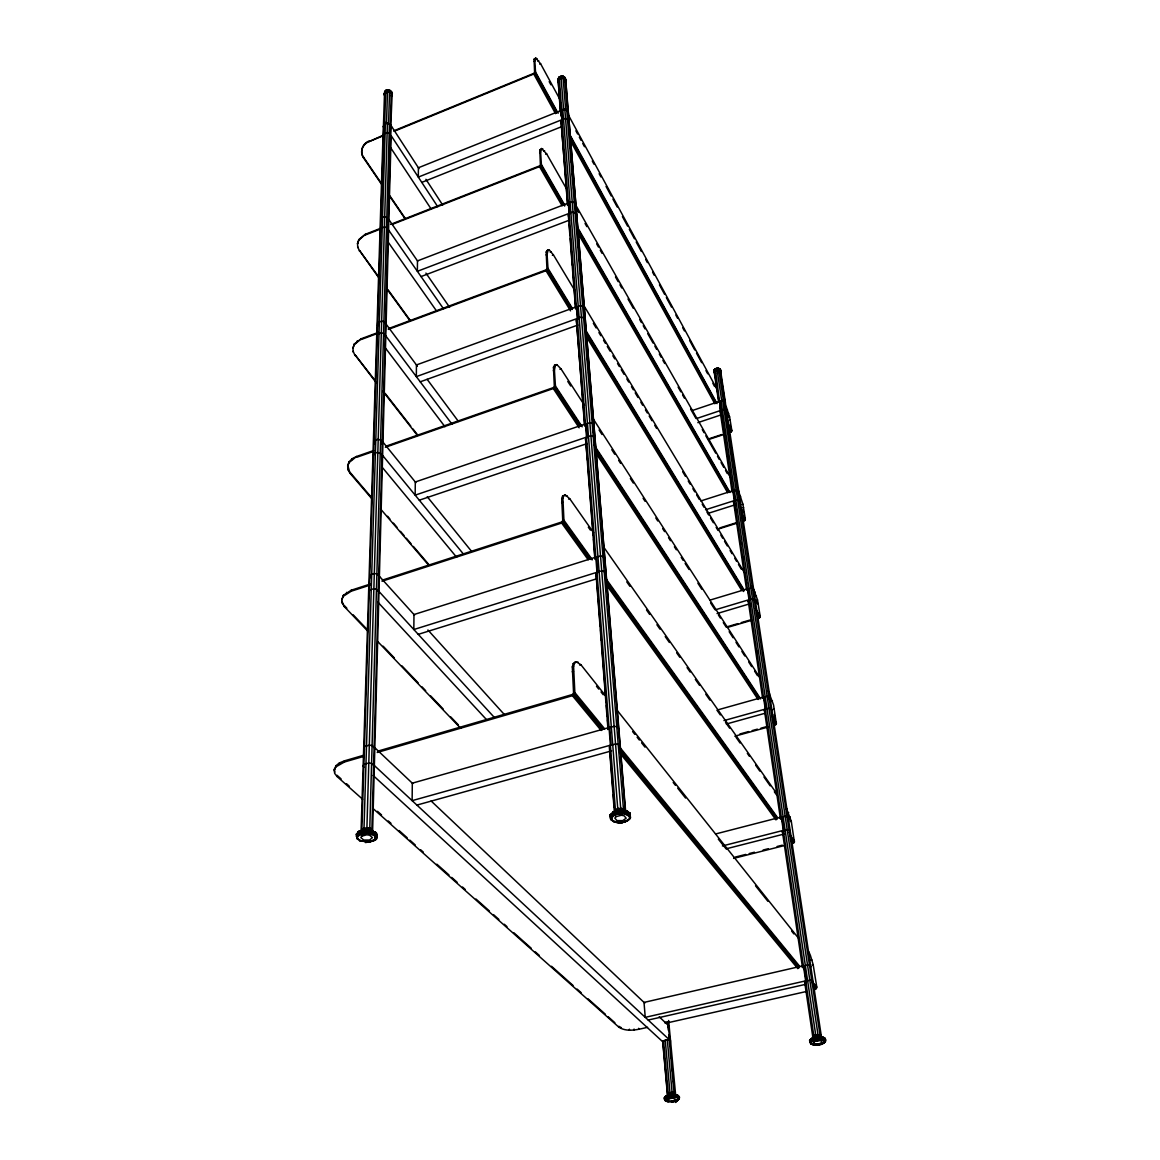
<?xml version="1.0" encoding="UTF-8"?>
<svg xmlns="http://www.w3.org/2000/svg" width="1160" height="1160" viewBox="0 0 1160 1160"><rect width="100%" height="100%" fill="white"/><g stroke="black" fill="none" stroke-linecap="round" stroke-linejoin="round"><path stroke-width="1.5" d="M719.62 372.026L720.462 369.619L719.519 368.633C716.547 366.444 711.732 370.881 715.096 373.332L715.27 370.548L718.315 369.474L718.156 368.199C712.791 369.851 721.592 368.822 720.172 372.142L719.664 373.099C722.057 372.229 719.476 366.546 720.548 372.113L719.736 373.215L720.679 370.765L719.62 368.633L720.664 371.998L719.794 373.128L720.679 370.765L719.447 373.085M818.177 1039.664C817.814 1029.949 806.867 1045.494 821.86 1039.389C822.904 1033.806 813.189 1037.62 810.884 1038.881C811.318 1045.421 820.613 1035.503 824.47 1040.216L825.296 1041.564L821.585 1039.737L814.421 1039.998L811.594 1041.274L810.448 1042.782L811.304 1044.13C814.856 1045.494 824.18 1045.928 824.296 1041.042M715.01 372.2L715.154 373.592L714.197 370.083C714.168 368.474 721.665 368.14 718.649 369.344L716.445 368.3L715.938 369.489C713.255 369.112 716.648 372.026 718.258 369.692L720.563 370.939M810.811 1038.968L817.409 1036.46L817.191 1034.647L813.276 1035.822L812.609 1036.721L813.581 1038.968M392.007 94.859C391.34 98.919 393.066 89.45 391.906 94.685M391.572 91.466L392.138 94.409L389.92 90.248L392.326 93.148L391.384 95.947L391.935 94.83M623.355 821.642C622.63 825.369 605.041 819.366 618.019 822.034C621.049 823.76 627.937 821.671 630.329 818.105L630.184 813.276L626.965 811.855M719.823 369.764L716.59 369.416L714.212 371.301L714.937 369.025L714.082 371.36L715.096 373.332M377.232 752.478L572.402 695.696L574.852 692.563L573.591 666.55L574.49 663.23L576.128 661.751L580.841 664.665L605.621 695.826M377.507 751.231L572.329 694.521L573.562 692.955L572.315 666.928L573.214 663.607L576.128 661.751M374.926 835.867L376.348 832.909L371.403 830.661L376.188 832.663L377.087 835.36L377.072 836.94L374.462 840.246C358.077 843.277 367.053 843.233 373.882 840.217L375.608 838.114L374.926 835.867L367.676 833.242L359.382 834.997L358.281 831.894L360.296 831.706L356.308 834.359L357.744 839.332L356.294 835.78L358.251 833.33C363.849 830.545 371.2 830.386 376.289 834.33L377.072 836.94C378.29 845.147 348.522 839.347 363.849 841.072M357.12 838.39L361.311 841.13L357.265 838.97L357.149 836.969M372.026 834.083C377.565 828.399 358.295 826.514 363.036 833.576M382.292 580.145L561.614 522.029L562.745 520.637L561.715 498.611L562.586 496.088L565.312 494.943L569.734 498.713L593.615 532.73M382.017 581.232L561.672 523.044L563.934 520.245L562.904 498.22L563.76 495.712L565.312 494.943M369.692 831.604L389.426 123.801L387.411 123.25L385.381 123.569L383.308 126.324L361.094 830.415M371.78 831.27C371.432 828.269 364.631 828.544 362.181 830.082L361.094 831.444L362.21 828.82L367.517 827.689L370.301 828.226L370.04 830.183M418.992 168.678L390.354 124.497L391.224 92.597L387.469 91.379L385.642 92.075L384.395 95.149M371.824 831.88L390.862 125.106L389.426 123.801M372.128 830.647L372.157 829.371L370.301 828.226M391.224 92.597L392.138 94.177L390.267 138.069M372.635 830.473L388.6 230.521L386.526 227.548L384.395 226.998L380.639 228.476L380.582 231.782M387.701 232.464L388.557 229.97L391.123 136.141L389.165 133.153L387.135 132.588L383.583 134.053L383.525 137.358M714.212 372.52L715.082 370.156M384.511 93.453L383.395 127.049L384.656 123.96L386.526 123.279L387.469 91.379M366.864 829.414L387.411 123.25M367.517 827.689L367.372 829.951M390.354 124.497L388.614 123.468L389.528 91.582M361.833 830.807L383.887 124.7M362.21 828.82L362.732 830.937M384.38 126.86L384.54 121.539M384.656 123.96L385.642 92.075M363.964 829.777L385.381 123.569M364.559 827.907L364.646 829.879M356.308 834.359L358.44 831.662L367.908 829.661L367.676 833.242L362.761 833.097L358.802 834.62L356.976 836.911L357.744 839.332M387.817 91.045C386.7 88.769 391.964 90.233 388.948 91.306L387.875 89.958L385.917 90.451L384.569 93.003L387.745 91.567L391.457 92.771L387.817 91.045L384.961 93.162C384.322 97.106 383.365 91.858 386.149 92.901C381.974 92.191 388.774 87.899 388.005 91.205L385.917 90.451L387.861 89.9L384.714 91.727L384.25 94.728M385.657 446.31L553.247 387.658L554.321 386.396L553.451 367.256L555.393 364.907L556.858 364.631L561.048 368.938L584.495 405.362M385.381 447.267L553.305 388.542L555.437 386.004L554.437 370.286L555.393 364.907M720.664 370.852L719.736 373.215M362.63 799.269L336.994 776.475L334.66 773.372L334.283 770.066L335.907 766.861L344.418 762.018L344.462 760.844L363.602 755.276M351.262 590.208L343.375 595.283L341.808 599.691L343.331 596.284L351.219 591.208L351.262 590.208L370.228 584.06M372.287 499.278L349.986 473.193L348 469.727L347.695 466.059L349.145 462.55L356.584 456.474L373.679 450.5M361.267 338.735L354.293 343.983L352.901 348.333L354.264 344.767L361.267 338.735L378.218 332.427M365.429 234.262L358.832 239.525L357.512 243.817L358.802 240.221L365.429 234.262L380.495 228.361M381.785 184.629L363.486 157.789C359.31 152.018 362.703 143.883 369.126 141.578L384.105 134.806M675.482 1097.404C682.979 1098.897 674.337 1091.879 670.654 1094.474C667.304 1093.372 661.417 1101.014 666.087 1098.534C668.58 1095.939 678.745 1099.767 675.221 1093.953L669.654 1093.691L667.493 1095.373L671.77 1094.083L671.654 1092.358L667.971 1093.314L667.768 1094.822M674.845 1095.866L675.671 1094.678L672.568 1094.33L672.292 1097.258L664.985 1099.854M336.994 776.475L337.052 775.301L341.098 778.911M344.274 606.564L342.185 602.228L344.274 606.564L368.068 631.446M349.986 473.193L347.739 465.189L349.174 461.68L352.234 458.664L356.584 456.474M376.188 382.699L355.047 354.844L373.984 379.074M378.58 277.472L359.513 250.487L378.595 276.79M363.486 157.789L363.515 157.166C359.339 151.394 362.732 143.26 369.156 140.954M339.401 764.092L339.445 762.917L344.462 760.844M346.564 593.369L346.608 592.354M352.19 459.548L352.234 458.664M357.135 341.721L357.178 340.938M388.382 328.628L545.939 269.932L546.925 268.772L546.186 251.995L548.027 250.096L549.434 250.198L553.422 254.895L574.794 290.464M388.353 329.411L545.983 270.715L547.984 268.38L547.1 254.548L548.027 250.096M714.937 369.083L714.067 370.214L714.067 371.432L715.024 369.01L714.125 370.113L714.923 372.418M334.283 770.066L335.965 765.687L339.445 762.917M347.695 466.059L347.739 465.189M348 469.727L348.029 468.858M355.018 355.613L353.191 351.291M359.484 251.169L357.773 246.892M335.907 766.861L335.965 765.687M343.331 596.284L343.375 595.283M349.145 462.55L349.174 461.68M354.264 344.767L354.293 343.983M387.875 89.914L384.598 91.814L387.861 89.944C383.8 90.263 386.584 93.829 389.325 91.742L392.138 94.409M718.315 369.474L719.765 369.953L716.634 369.619L714.328 372.621L715.111 370.243L714.241 371.36L715.488 373.418M720.316 370.75L720.375 369.59L719.591 371.954L720.375 369.59M390.528 224.417L539.472 165.938L540.415 164.865L539.777 150.046L541.532 148.524L546.65 153.874L566.327 188.5M392.196 224.445L539.516 166.619L541.386 164.474L540.618 152.207L541.532 148.524M394.081 130.718L533.716 73.399L534.601 72.398L534.064 59.218L535.731 58L540.618 63.771L559.555 98.716M394.066 131.341L533.76 74.008L535.529 72.022L534.847 61.059L535.731 58M391.239 127.556L391.326 126.237M563.89 79.039L565.616 78.996L565.428 82.07L564.949 78.822L561.367 77.517L558.25 79.663L558.801 82.954L558.25 79.663L559.773 78.445C563.847 80.2 562.557 74.82 564.818 77.444L565.558 82.056L565.471 80.867M560.338 111.606L558.149 79.996L561.077 77.691L563.122 77.749L565.717 80.185L568.183 113.549M388.745 220.85L388.832 219.53L417.687 261.188M385.961 325.394L386.048 324.075L417.397 366.226M391.413 92.8L387.832 91.335L384.569 93.003L387.817 91.147L385.903 91.77L384.598 94.438L386.251 92.278M385.642 337.139L385.743 335.82L452.009 424.197M565.717 80.185L625.37 811.406M392.007 95.888L392.138 94.177M382.8 443.352L382.901 442.047L415.875 482.69M382.452 456.649L382.553 455.358L462.912 553.422M379.233 577.462L379.32 576.201L414.57 615.191M378.827 592.659L378.928 591.411L493.798 716.865M374.651 748.838L374.752 747.649L412.772 783.623M374.173 766.63L374.274 765.455L669.726 1040.085L668.377 1025.455L659.199 1016.784M812.609 1036.721L813.378 1038.838L813.435 1036.88C815.509 1035.706 821.933 1034.329 820.889 1037.954L820.917 1035.184L817.191 1034.647M815.088 989.523L816.785 987.116L813.189 964.758L810.405 955.419L808.81 951.751L807.824 951.983L809.433 955.652M623.775 810.724L623.877 808.781L618.309 808.447L615.786 809.376L614.481 812.232M621.339 810.216L621.267 808.23M614.394 821.73L611.958 819.917L611.813 817.64L614.002 815.48L617.947 814.03L622.587 813.696L622.644 810.115L612.842 812.159L610.203 814.885L610.726 819.54C616.003 824.223 625.762 823.687 630.329 818.105L630.054 813.189M821.41 1035.996L821.091 1037.634L821.077 1036.257M793.57 841.42L792.773 842.522M790.786 840.463L792.904 843.407L794.397 842.116L791.294 821.294L785.668 806.331M813.305 1043.057C813.726 1047.639 821.585 1043.797 824.136 1043.072L825.644 1041.129L824.818 1039.157L818.076 1038.186L810.985 1040.303L809.767 1041.927L811.304 1044.13L809.593 1040.592L810.884 1038.881L814.914 1037.62M772.966 722.129L774.952 725.159L776.359 723.941L773.575 705.091L768.181 690.606M674.975 1095.707L675.135 1092.923L671.654 1092.358M679.223 1096.925C668.798 1111.106 684.4 1092.807 677.933 1098.23M756.827 615.119L758.712 618.207L759.524 617.758L760.177 616.279L757.523 599.894L752.347 585.887M389.905 91.394L391.224 92.945M558.671 82.954C555.596 71.746 569.531 80.591 565.703 80.388M558.525 81.403L558.221 78.314M614.264 812.232L612.842 812.159L622.688 810.173L612.755 812.232L614.002 815.48C618.57 812.362 625.573 812.174 629.75 816.074L629.865 818.539L629.068 816.379C624.167 812.362 615.293 812.203 611.102 817.423L611.958 819.917M621.601 821.947L618.106 822.556C620.455 824.006 632.997 818.394 624.863 821.091M742.154 517.867L743.966 521L744.735 520.579L745.358 519.202L742.922 504.238L739.326 493.391L738.529 493.638L739.891 497.046L740.689 496.784M728.755 429.113L730.495 432.288L731.221 431.868L731.829 430.592L729.596 416.861L726.131 406.435L725.377 406.682M731.075 430.838L730.394 431.694M622.558 811.536C622.775 807.896 614.582 811.768 612.741 812.377C615.279 809.579 630.982 807.679 626.661 814.552M365.516 841.391C366.734 843.726 372.664 840.565 374.897 839.941L370.533 841.768M384.395 94.787L384.641 93.09L387.832 91.278L384.641 93.09M384.873 94.83L385.961 91.872L389.644 92.104M718.577 401.635L714.255 372.418L717.054 369.605L720.693 371.287L725.377 402.215L724.101 404.434M720.476 372.476L720.693 371.287M623.935 810.39C629.082 812.072 613.741 806.577 614.872 812.58M629.068 816.379L630.213 815.509L630.242 813.435L627.299 811.101L622.746 810.463L627.4 811.173M669.015 1097.752L668.943 1094.822M567.53 205.335L568.791 202.855L568.965 220.588M720.172 372.142L719.852 370.301L718.258 369.692L716.358 369.924L714.531 372.548L715.27 370.548L714.328 372.621M718.301 369.518L715.212 370.359L714.763 371.562M558.758 79.909L558.264 81.403L559.526 78.314L561.382 77.633L563.383 77.749L564.572 79.141L563.18 78.257C559.279 78.213 557.25 80.808 561.382 77.633L563.383 77.749L559.439 78.155L563.426 77.531L559.41 78.053L558.163 79.59L558.801 82.954M557.786 80.156L558.714 81.548M390.543 137.764L391.123 136.141M388.281 221.705L388.353 218.399L384.7 216.557L380.973 218.022L380.9 221.343M714.082 371.36L715.488 370.678L714.125 370.113L715.502 370.055L721.027 413.584M387.991 232.145L388.6 230.521M607.927 729.582L609.667 727.335L611.044 745.024L609.754 746.068L609.725 748.403L610.421 745.431L615.554 743.995L618.222 744.43L620.353 747.04M372.925 455.575L375.39 452.864L377.826 452.501L381.988 454.256L381.915 457.489M382.278 444.178L382.351 440.959L378.218 439.19L374.013 440.67L373.955 443.903M560.41 112.36L562.76 109.576L564.804 109.243L566.732 109.823L568.371 112.825L625.602 811.072M575.954 205.378L574.243 202.376L572.199 201.811L570.038 202.144L567.544 204.943L561.121 121.626L563.485 118.856L565.543 118.523L567.486 119.088L569.125 122.104L567.486 119.088M567.632 114.463L568.371 112.825M821.425 1043.594L813.914 1044.942M575.548 308.705L568.342 215.311L570.851 212.512L573.025 212.179L576.462 214.035L576.012 217.384M717.707 368.981L718.156 368.199M560.497 77.85L561.266 76.212L559.352 76.922L558.163 79.59M584.582 425.807L576.447 320.363L579.115 317.579L581.436 317.231L583.611 317.782L585.409 320.755M677.382 1100.477L679.368 1098.201L678.557 1096.881C674.018 1095.185 667.667 1095.185 664.578 1099.491L665.39 1100.782C669.001 1102.667 674.134 1102.333 678.165 1099.608M594.848 558.99L585.597 439.016L588.453 436.262L590.918 435.913L593.238 436.435L595.138 439.35M593.137 427.764L593.688 424.488L592.165 423.226L589.86 422.704L585.481 424.197M780.317 818.394L781.826 816.872L783.812 830.27L782.304 831.778L783.29 833.141M666.347 1096.649L666.87 1095.794C661.78 1101.173 675.526 1094.678 678.179 1097.882L678.919 1099.1L677.73 1098.129M817.611 1044.957L813.639 1044.71M607.971 729.22L596.008 574.084L599.082 571.401L601.721 571.039L604.186 571.532L606.202 574.33M724.623 404.042L725.217 401.737L724.246 400.852L719.577 401.52L814.131 1037.924M721.317 413.743L720.186 411.684L720.925 410.553L724.043 409.509L725.609 409.872L726.726 411.93L725.609 409.872M665.202 1098.911L665.39 1100.782L668.189 1101.855M738.108 493.334L738.746 491.072L737.731 490.201L732.859 490.883M802.314 966.976L803.952 965.584L806.2 980.736L804.562 982.114L805.577 983.346M734.41 503.745L733.555 501.903L734.323 500.786L737.615 499.742L740.24 500.961L739.601 503.223M719.664 373.099L720.404 371.099L718.214 369.866M809.579 1040.737L810.796 1039.099C813.116 1036.736 827.196 1034.532 824.006 1040.491M812.885 1038.04L817.38 1036.011L821.527 1037.33M809.999 1042.434L811.188 1040.839L818.076 1038.186L824.774 1039.708L825.296 1041.564M817.409 1036.271L813.74 1037.373C812.754 1039.418 814.363 1036.924 813.276 1035.822M811.029 1042.883L812.087 1041.477M671.51 1101.318L675.135 1101.478M749.099 602.765L748.229 600.981L749.056 599.88L752.506 598.85L755.247 600.024L754.551 602.228M714.371 371.447L715.212 370.359M568.313 111.824L565.659 109.388L563.586 109.33L560.599 111.635L558.149 79.996M719.49 371.824L720.49 370.91M744.241 520.144L744.053 516.127M818.713 1036.909L819.366 1034.691M560.686 111.418L561.585 110.272L562.31 119.552L561.106 122.032L567.762 204.87M356.454 836.418L362.5 831.677L367.836 831.995L372.795 832.952L376.101 834.982L376.87 837.549L375.608 838.114M361.166 831.764L364.544 829.531L367.459 829.327L372.026 830.981M357.686 837.114C361.456 831.198 370.504 831.735 375.608 835.562L376.333 837.984M374.985 837.636L376.957 835.229M375.086 837.781L377.087 835.36M375.129 837.955L377.13 835.519L376.304 832.749L371.403 830.661M814.233 1044.884C811.406 1045.61 807.374 1040.013 811.71 1039.345M824.427 1042.724L823.702 1043.144L825.717 1040.607L825.485 1039.287L820.976 1036.837L819.685 1037.214M669.654 1094.678L665.55 1096.229L664.274 1097.853L665.101 1099.172L664.39 1097.621M667.493 1095.373L671.77 1093.662L675.627 1094.938L668 1095.156L669.407 1095.054M769.225 699.422L769.993 697.305L767.122 696.188L762.628 698.262L748.229 600.981M674.627 1095.895L675.671 1094.678M765.31 712.008L764.411 710.297L765.295 709.238L768.935 708.238L770.718 708.542L771.937 710.399L770.718 708.542M678.063 1098.462L679.267 1097.055L678.324 1095.533L673.887 1094.808M678.919 1099.1L678.484 1097.418L675.917 1096.577L668.45 1096.432L665.564 1097.578L664.39 1098.998L666.231 1101.086L665.521 1099.956M575.867 307.777L576.883 306.632L577.796 318.289L576.418 320.755L584.814 425.676M358.44 831.662L362.616 830.038L368.503 829.965L365.835 829.893M780.39 818.163L785.16 816.161L787.016 816.452L788.264 818.206L787.016 816.452M817.351 1036.88L819.192 1036.634M789.337 832.576L790.178 830.574L787.176 829.559L782.377 831.532L783.623 833.271L782.377 831.532L802.503 967.672M584.93 424.893L586.017 423.762L587.033 436.972L585.568 439.408L587.482 460.361M385.961 90.451L384.714 91.727L386.352 92.147M611.262 819.888L610.32 816.307C615.032 810.84 624.921 810.028 630.344 814.856M614.597 812.333L615.975 810.97L615.786 809.376M630.213 815.509L627.458 813.421L617.439 812.116L610.551 816.93L611.813 817.64M719.157 402.012L719.968 401.215L692.766 410.379M668.508 1027.514L669.117 1025.889L667.885 1025.31M667.551 1096.142L662.679 1041.405L667.304 1039.752L670.465 1040.52L670.175 1045.639M595.225 558.105L596.385 556.988L597.574 572.097L595.979 574.461L596.805 581.087M732.409 491.376L733.265 490.578L734.744 500.482L733.497 502.164L734.715 503.904M802.401 966.759L807.505 964.888L809.477 965.135L810.753 966.715L809.477 965.135M612.958 813.029L610.232 814.726L610.32 816.307M746.953 589.468L747.866 588.7L749.49 599.589L748.36 602.083M763.005 697.667L763.976 696.913L765.76 708.963L764.541 711.355M576.389 307.067L580.493 305.573L582.668 306.124L584.452 309.111M666.087 1098.534L672.292 1096.418M612.842 812.159L617.352 810.506L627.444 811.304M358.802 834.62L362.558 832.387L367.836 831.995M613.466 815.088L617.54 812.841L622.818 812.449M595.82 557.423L600.517 555.945L602.968 556.438L604.954 559.25M609.043 727.74L614.133 726.305L616.786 726.74L618.904 729.365M362.007 830.705L363.413 830.082L358.281 831.894L362.543 830.139L367.923 829.705L372.983 830.821M390.064 92.017L391.427 91.422M665.55 1096.229L672.118 1094.533L665.448 1096.432L668.377 1095.098L675.83 1094.75M534.064 59.218L534.977 58.841M536.094 58.986L537.008 58.609M533.919 61.436L534.847 61.059M537.79 60.987L538.704 60.61M539.719 64.148L540.618 63.771M369.126 141.578L384.09 135.43M668.348 1095.127L665.477 1096.302L672.148 1094.707L678.47 1095.736L674.714 1094.489L675.135 1092.923M561.585 110.272L418.397 167.765L418.31 177.103L562.31 119.552M421.776 182.395L562.049 126.527M539.777 150.046L540.749 149.654M541.894 149.278L542.865 148.9M539.647 152.598L540.618 152.207M543.663 151.133L544.635 150.756M665.724 1098.099L672.307 1096.925M545.693 154.251L546.65 153.874M365.4 234.958L380.48 229.042M615.975 810.97L620.136 810.39L620.919 811.188M358.382 833.996L362.558 832.387L367.763 832.72M568.791 202.855L417.484 260.899L417.368 271.31L569.603 213.222M370.243 841.623L374.462 840.246M559.395 76.922L563.311 76.386L559.352 76.922L563.267 76.415L564.978 77.488M421.051 276.573L569.473 220.124M549.434 250.198L546.998 250.487M546.186 251.995L547.23 251.604M550.26 252.227L551.29 251.85M546.07 254.939L547.1 254.548M552.392 255.273L553.422 254.895M361.238 339.503L378.189 333.195M725.377 402.215L721.694 400.548L719.055 402.158L714.473 371.214M576.883 306.632L416.44 364.95L416.338 376.623L577.796 318.289M613.046 814.465L617.54 812.841L622.746 813.174M420.224 381.814L577.811 325.075M556.858 364.631L554.291 365.298M553.451 367.256L554.553 366.864M553.335 370.678L554.437 370.286M559.961 369.329L561.048 368.938M356.555 457.359L373.505 451.428M586.017 423.762L415.295 481.98L415.164 495.146L587.033 436.972M559.497 78.271L561.382 77.633L564.485 78.706M419.297 500.192L587.192 443.57M724.058 403.941L724.812 403.695M697.392 418.267L721.317 410.248M726.697 410.016L727.45 409.77M697.841 422.646L721.723 414.671M728.639 413.351L727.885 413.598L728.524 415.947M728.842 417.107L729.596 416.861M729.452 420.196L730.205 419.949M559.41 78.053L563.426 77.633M709.76 438.509L721.796 434.536M708.398 439.582L723.695 434.536M562.586 496.088L563.76 495.712M814.421 1039.998L822.019 1038.838M566.196 496.364L567.37 495.987M561.715 498.611L562.904 498.22M568.559 499.09L569.734 498.713M561.614 502.642L562.803 502.251M351.219 591.208L370.04 585.118M700.756 500.975L733.265 490.578M705.497 509.776L734.744 500.482M707.73 513.488L735.193 504.788M742.139 504.484L742.922 504.238M742.791 507.819L743.589 507.572M596.385 556.988L413.975 614.539L413.83 629.532L597.574 572.097M677.817 1100.419L671.611 1102M719.852 527.887L737.006 522.508M718.228 529.076L737.093 523.16M418.252 634.361L596.167 578.956M356.497 834.083L359.353 833.213M709.833 600.155L747.866 588.7M754.333 592.325L755.174 592.064M755.639 596.211L756.465 595.964M715.169 609.855L749.49 599.589M756.683 600.155L757.523 599.894M717.039 613.567L749.984 603.751M758.234 603.505L757.393 603.751L756.929 601.344M821.86 1037.069L813.841 1037.721L817.872 1036.895L824.659 1037.954M573.214 663.607L574.49 663.23M578.318 662.259L574.852 662.128M572.315 666.928L573.591 666.55M579.579 665.042L580.841 664.665M572.228 671.785L573.518 671.408M727.363 626.719L737.774 623.645M741.24 622.615L749.926 620.049M727.45 627.429L751.767 620.252M344.418 762.018L363.413 756.494M609.667 727.335L412.308 783.174L412.134 800.646L611.044 745.024M769.631 693.288L768.746 693.535L770.226 697.073M717.213 710.036L763.976 696.913M771.574 701.133L772.458 700.886M416.904 805.083L611.596 750.868M723.956 720.592L765.76 708.963M773.459 709.253L774.329 709.007M726.363 724.014L764.585 713.4M739.935 733.961L748.664 731.568M752.144 730.611L757.379 729.161M760.873 728.204L766.107 726.769M734.802 736.194L767.978 727.073M370.852 841L374.897 839.941M786.234 809.187L787.161 808.955M787.77 812.797L788.684 812.551M715.546 833.982L781.826 816.872M790.119 816.799L789.191 817.046L789.974 820.033M790.38 821.527L791.294 821.294M722.404 845.959L783.812 830.27M726.682 848.685L784.421 833.967M735.237 857.081L745.706 854.427M749.186 853.557L754.42 852.223M763.135 850.019L768.369 848.699M777.084 846.495L782.318 845.176M733.613 858.385L784.189 845.611M624.834 821.28L627.821 820.555M810.927 960.132L811.913 959.9M803.952 965.584L644.017 1002.414L645.25 1017.349L806.2 980.736M812.203 964.975L813.189 964.758M648.164 1020.06L805.098 984.463M665.115 1022.366L668.639 1021.568M373.433 808.868L618.99 1027.296C627.633 1032.617 638.435 1029.37 647.57 1027.311M665.202 1023.337L806.272 991.524M817.495 1044.797L821.439 1044.058M814.175 1039.49L821.86 1039.389M813.87 1037.533L821.744 1036.88L817.858 1036.837M616.178 811.217L618.439 810.855M669.552 1092.677L669.813 1094.214L673.684 1094.011L675.453 1095.127M668.334 1095.272L672.148 1094.707M617.947 814.03L617.323 810.695L622.717 810.303M362.529 830.241C376.957 829.414 360.47 829.414 358.324 831.749L367.923 829.705M715.822 371.142L714.183 371.258L714.125 370.113M817.409 1036.46L821.367 1037.533M670.654 1094.474L672.118 1094.533M671.77 1094.083L673.554 1094.156L673.699 1092.444M627.473 820.86C617.845 823.817 628.72 821.28 630.46 817.51L630.17 815.813M386.526 123.279L388.614 123.468M811.768 980.287L813.044 981.853L811.768 980.287L809.782 980.055L804.634 981.911L805.939 983.462L804.634 981.911L813.073 1038.809M369.953 830.183L372.954 830.676M822.498 1037.431L824.601 1037.837M669.726 1040.085L666.159 1039.824L662.635 1041.665L373.128 775.46M752.55 588.308L753.739 590.251L752.55 588.308L750.868 587.961L746.619 590.092L733.555 501.903M820.976 1036.837L824.499 1037.765L825.543 1039.418M810.695 1043.362L813.493 1044.246M665.216 1100.303L667.827 1101.159M823.049 1038.403L825.369 1039.186M668.537 1094.909L667.971 1093.314M621.398 1027.76L618.918 1026.324L618.99 1027.296M623.877 808.781L625.501 811.434M346.492 783.711L349.189 786.117M377.507 811.333L381.553 814.943M388.296 820.946L390.992 823.339M399.084 830.545L407.174 837.752M409.872 840.159L415.265 844.958M420.659 849.772L423.357 852.165M436.856 864.185L448.992 874.988M451.689 877.395L457.084 882.194M462.477 886.994L465.174 889.401M475.962 899.014L489.447 911.02M493.493 914.616L498.887 919.431M504.281 924.23L506.978 926.637M513.721 932.64L531.251 948.256M535.297 951.853L539.342 955.463M551.493 966.265L573.069 985.478M577.115 989.088L581.16 992.684M587.902 998.702L605.433 1014.304M608.13 1016.711L614.872 1022.714M431.114 800.98L644.786 1003.139M386.019 90.48L387.034 91.495M344.317 605.563L346.825 608.188M353.075 614.742L366.85 629.14M383.119 646.178L394.385 657.966M401.897 665.825L418.18 682.848M421.935 686.778L425.691 690.707M430.693 695.942L443.221 709.05M450.733 716.909L458.243 724.768M378.087 641.915L460.752 728.321M377.841 602.112L486.084 719.157M815.451 1036.822L814.958 1035.053M427.924 629.981L504.47 714.676M562.411 124.395L561.121 121.626M350.015 472.323L372.316 498.409M387.571 516.258L389.92 518.999M393.443 523.116L396.966 527.249M400.49 531.367L403.999 535.485M406.348 538.226L411.046 543.721M413.395 546.462L428.649 564.311M380.509 508.892L428.635 565.166M572.402 695.696L601.155 730.51M619.556 752.796L797.833 968.643M382.713 467.886L456.634 557.264M573.692 695L602.402 729.843M619.628 750.752L798.819 968.136M812.609 984.855L816.045 989.045M574.852 692.563L604.664 728.857M619.571 747.011L799.588 966.178M812.203 981.534L816.785 987.116M574.591 693.854L603.273 728.726M620.484 749.65L799.457 967.237M812.072 982.578L816.669 988.16M427.242 496.712L471.584 551.377M616.888 709.978L798.254 937.918M596.486 686.27L598.749 689.098M601.01 691.94L603.258 694.767M632.591 731.554L634.839 734.382M637.101 737.209L639.348 740.051M641.611 742.879L644.989 747.127M673.191 782.492L675.439 785.335M677.701 788.162L685.589 798.065M718.301 839.101L726.203 849.004M755.522 885.805L767.934 901.363M791.613 931.074L793.875 933.916M385.12 393.341L410.741 426.126M412.974 428.983L417.426 434.681M382.873 391.253L417.411 435.45M384.845 347.246L444.947 426.706M427.126 379.305L458.461 421.457M388.136 289.942L410.393 320.624M387.063 289.159L410.379 321.305M561.672 523.044L588.192 559.787M606.216 584.756L775.938 819.888M563.688 521.362L591.194 559.613M606.013 580.217L777.461 818.583M790.163 836.23L794.397 842.116M562.846 522.377L589.338 559.149M606.288 582.668L776.852 819.409M790.627 838.52L793.803 842.928M563.934 520.245L592.368 559.816M606.057 578.869L777.664 817.742M790.293 835.316L794.513 841.188M789.046 829.835L790.293 831.575M603.997 547.52L777.36 794.498M387.788 241.599L436.697 311.199M588.308 527.176L590.397 530.135M626.762 581.87L629.88 586.308M646.511 609.957L649.629 614.394M656.908 624.747L660.025 629.184M665.216 636.579L669.378 642.48M676.657 652.833L679.774 657.27M687.053 667.609L690.171 672.046M695.362 679.441L699.524 685.357M705.759 694.231L709.905 700.133M717.184 710.486L720.302 714.923M725.508 722.317L729.654 728.219M735.889 737.093L740.051 743.009M747.33 753.362L749.404 756.306M755.639 765.18L759.8 771.095M763.962 777.011L770.196 785.871M774.343 791.787L776.432 794.745M388.557 229.97L443.424 308.676M425.923 273.093L449.616 307.313M363.515 157.166L381.799 184.005M389.934 195.924L405.159 218.298M388.89 195.054L405.159 218.906M676.41 1095.069L676.99 1095.939M390.412 147.363L431.332 209.279M553.305 388.542L579.144 427.793M596.051 453.444L758.06 699.495M391.079 135.575L437.74 206.741M555.437 386.004L582.189 426.808M594.094 444.947L760.627 698.9M771.531 715.532L776.475 723.086M555.19 386.99L580.971 426.271M595.848 448.935L759.51 698.262M773.386 719.417L776.359 723.941M554.408 387.918L579.231 425.676M596.11 451.341L758.93 699.03M772.821 720.172L775.808 724.696M425.909 179.292L442.714 205.059M768.906 696.508L770.11 698.378M593.297 419.007L760.365 678.47M567.776 381.451L570.72 386.004M599.082 429.998L602.011 434.536M611.798 449.703L614.727 454.256M618.642 460.317L620.6 463.362M630.373 478.529L633.316 483.067M643.089 498.235L645.047 501.279M655.806 517.954L657.764 520.985M662.65 528.568L664.607 531.613M668.523 537.674L670.48 540.705M674.395 546.78L676.338 549.811M681.239 557.394L683.197 560.425M685.139 563.455L689.054 569.516M697.856 583.175L701.771 589.236M710.572 602.895L714.487 608.957M718.402 615.017L720.36 618.062M723.289 622.601L726.218 627.154M729.161 631.707L733.077 637.768M736.005 642.321L738.934 646.874M741.878 651.427L744.807 655.965M748.722 662.041L751.651 666.594M754.594 671.133L757.523 675.686M809.68 1040.491L810.593 1041.912M714.255 372.418L714.893 373.462M547.012 270.106L570.633 308.734M586.684 335.008L743.473 591.499M756.697 613.133L759.524 617.758M545.983 270.715L570.561 310.865M586.641 337.125L741.704 590.397M547.984 268.38L572.503 308.575M584.756 328.686L744.14 589.99M755.464 608.55L760.177 616.279M547.752 269.265L572.286 309.445M585.495 331.093L744.024 590.788M757.234 612.422L760.061 617.062M754.203 599.183L755.378 601.141M584.089 305.935L744.909 573.504M593.34 323.306L596.124 327.946M598.923 332.572L600.779 335.675M603.562 340.315L605.433 343.404M607.289 346.492L610.087 351.132M612.871 355.772L614.742 358.861M617.526 363.5L619.382 366.589M621.252 369.677L624.036 374.317M626.835 378.958L628.691 382.046M631.49 386.686L633.346 389.789M635.202 392.877L638 397.517M640.784 402.158L642.654 405.246M645.438 409.886L647.309 412.974M649.165 416.063L651.949 420.703M654.747 425.343L656.603 428.432M682.66 471.728L685.458 476.368M688.242 480.994L690.113 484.097M692.897 488.737L694.753 491.825M696.624 494.914L699.408 499.554M702.206 504.194L704.062 507.283M706.861 511.923L708.716 515.011M710.572 518.1L713.371 522.74M716.155 527.38L718.025 530.468M720.809 535.108L722.68 538.211M724.536 541.299L727.32 545.939M730.118 550.579L731.975 553.668M734.773 558.308L736.629 561.397M738.485 564.485L741.284 569.125M558.033 81.722L558.946 83.244M541.169 165.271L564.644 206.06M577.288 228.042L728.987 491.68M742.531 515.214L745.242 519.926M540.487 166.054L563.078 205.262M577.535 230.362L728.465 492.348M742.023 515.881L744.735 520.579M539.516 166.619L562.121 205.827M577.506 232.478L727.683 492.783M541.386 164.474L564.862 205.291M577.491 227.258L730.017 492.522M741.747 512.923L745.358 519.202M739.239 500.09L740.385 502.106M577.013 209.307L578.797 212.454M585.061 223.474L586.844 226.62M596.689 243.919L598.487 247.065M600.271 250.212L602.054 253.358M615.481 276.964L618.164 281.677M619.962 284.824L621.745 287.97M628.01 298.99L633.375 308.415M639.639 319.435L641.422 322.582M643.22 325.728L645.003 328.875M647.686 333.587L653.065 343.026M654.849 346.173L656.633 349.32M659.329 354.046L661.113 357.193M662.896 360.339L664.695 363.486M678.107 387.077L680.804 391.804M682.587 394.951L684.371 398.098M690.635 409.103L696.014 418.542M702.279 429.548L704.062 432.695M705.846 435.841L715.691 453.154M717.489 456.3L719.273 459.447M721.056 462.593L723.738 467.306M725.536 470.452L727.32 473.599M574.374 202.667L731.699 479.631M737.731 490.201L738.876 492.217M533.76 74.008L555.524 113.636M570.314 140.592L714.821 403.752M535.529 72.022L558.12 113.274M569.415 133.893L717.068 403.622M727.494 422.661L731.829 430.592M535.326 72.732L557.047 112.389M570.082 136.184L716.082 402.694M728.248 424.908L731.713 431.259M534.673 73.457L556.423 113.115M570.328 138.489L715.575 403.332M729.495 428.707L731.221 431.868M549.188 81.62L550.913 84.796M575.897 130.834L577.622 134.009M579.333 137.184L581.058 140.36M582.784 143.535L584.51 146.711M592.267 161.008L593.978 164.184M599.154 173.71L600.88 176.885M606.042 186.412L611.218 195.938M612.929 199.114L617.236 207.045M622.413 216.572L627.574 226.113M629.3 229.288L634.476 238.815M636.188 241.99L641.364 251.517M645.671 259.449L647.396 262.624M652.558 272.15L654.284 275.326M659.46 284.852L664.622 294.379M666.347 297.555L671.51 307.081M675.816 315.027L677.541 318.202M682.718 327.729L684.429 330.904M689.605 340.431L694.767 349.957M696.493 353.133L701.669 362.66M705.976 370.606L707.687 373.781M712.863 383.308L714.589 386.483M568.168 114.608L717.068 389.397M363.863 767.296L363.138 765.846L363.906 764.382L368.793 762.976L371.591 763.396L374.346 765.948M364.414 749.505L363.689 748.026L364.457 746.562L369.315 745.14L372.099 745.561L374.825 748.142M557.902 80.025L558.583 81.78M618.657 810.666L618.309 808.447M369.3 593.267L369.344 590.15L373.868 588.686L376.449 589.164L378.986 591.933M369.764 578.057L369.822 574.939L374.303 573.475L376.87 573.953L379.392 576.723M377.275 337.661L377.334 334.37L381.307 332.891L383.583 333.427L385.787 336.371M377.638 325.916L377.696 322.625L381.654 321.146L383.902 321.683L386.106 324.626M372.157 829.371L372.592 830.821M662.679 1041.405L662.911 1042.188M390.862 125.106L391.37 126.788M559.439 76.951L559.874 78.459M596.008 574.084L596.385 575.679M585.597 439.016L585.96 440.67M576.447 320.363L576.81 322.045M568.342 215.311L568.69 217.007M561.469 77.502C559.845 74.776 566.138 77.285 561.266 76.212L559.337 76.966L563.325 76.444L562.513 77.575L561.28 76.255L561.454 78.097M730.264 425.517L730.8 429.07M743.038 509.486L743.545 512.807M774.256 714.531L774.793 718.054M725.217 401.737L821.585 1037.852M720.055 370.228L725.145 403.404M724.246 400.852L820.366 1037.228M725.536 410.06L725.986 413.061M728.944 432.695L729.495 436.262M732.453 455.88L732.99 459.447M718.721 369.619L723.39 400.562M722.695 400.476L818.351 1037.011M717.054 369.605L721.694 400.548M720.984 400.722L816.06 1037.272M721.578 415.526L722.115 419.093M723.971 431.578L724.492 435.145M727.407 454.778L727.943 458.345M729.799 470.829L730.322 474.397M730.858 477.963L731.38 481.53M735.498 509.197L736.02 512.72M740.211 540.923L740.732 544.446M742.559 556.785L743.082 560.309M745.967 579.696L746.489 583.234M749.418 602.924L749.94 606.448M756.509 650.644L757.031 654.167M719.823 406.536L720.49 411.046M720.186 411.684L732.09 492.014M764.411 710.297L780.506 819.163M334.341 768.891L334.718 772.212M668.624 1020.51L675.743 1096.012M341.852 598.69L342.142 603.229M670.987 1054.455L671.307 1057.992M672.278 1068.563L672.597 1072.101M673.409 1080.917L673.742 1084.44M667.551 1021.713L668.334 1030.196M668.784 1035.068L674.409 1096.49M667.304 1039.752L672.452 1096.316M665.216 1039.984L670.146 1094.793M663.52 1040.592L668.421 1095.373M663.071 1043.957L667.638 1095.127M564.818 78.662L567.385 110.301M567.878 117.551L568.139 120.64M568.965 130.819L569.255 134.371M570.111 145L570.401 148.538M571.271 159.181L571.561 162.719M572.431 173.347L572.707 176.9M573.577 187.529L574.011 192.85M574.736 201.71L575.026 205.248M577.027 229.941L577.332 233.537M578.202 244.311L578.492 247.906M579.376 258.68L579.666 262.262M580.536 273.035L580.841 276.631M581.711 287.404L582.001 290.986M582.885 301.76L583.175 305.356M584.016 315.723L584.292 319.058M587.467 358.106L587.758 361.673M588.627 372.389L588.917 375.971M590.962 400.968L591.252 404.536M592.122 415.251L592.412 418.833M593.282 429.403L593.543 432.709M566.732 109.823L623.703 812.116M563.122 77.749L565.659 109.388M638.667 1028.326L638.754 1029.297M564.804 109.243L620.962 811.71M561.077 77.691L563.586 109.33M562.76 109.576L618.019 812.087M634.071 1029.051L634.143 1030.022M559.265 78.517L561.73 110.156M559.221 86.753L559.758 93.786M560.454 102.573L560.86 107.851M561.15 110.722L615.539 811.347M560.802 112.969L561.048 116.058M569.255 224.185L570.082 234.958M570.357 238.554L572.446 265.495M572.721 269.091L575.766 308.603M587.758 463.942L589.831 490.782M590.106 494.363L593.297 535.543M593.572 539.11L595.095 558.801M597.081 584.698L597.922 595.515M598.197 599.111L600.285 626.154M600.576 629.764L601.402 640.581M601.678 644.191L603.765 671.234M604.055 674.845L604.882 685.661M605.158 689.258L606.143 701.887M606.419 705.483L607.245 716.3M607.535 719.91L608.231 728.929M609.87 750.172L610.697 760.859M610.972 764.411L611.929 776.866M612.204 780.419L613.031 791.091M613.307 794.658L614.264 807.099M609.333 746.909L614.409 812.783M629.372 1029.195L629.445 1030.167M352.93 347.55L353.162 352.075M610.348 814.624L610.493 818.96M357.541 243.121L357.744 247.588M361.659 836.186L360.861 837.592L363.732 840.029L369.504 840.058L372.433 837.636L369.59 835.185L366.705 834.794L361.659 836.186M615.946 816.683L614.829 818.119L617.033 820.613L622.702 820.642L626.183 818.191L623.993 815.683L621.252 815.277L615.946 816.683M668.74 1098.911L667.87 1099.68L669.378 1100.956L673.467 1100.898L676.062 1099.549L672.611 1098.085L668.74 1098.911M814.654 1041.491L813.595 1042.361L814.9 1043.841L819.192 1043.797L822.193 1042.26L820.903 1040.781L818.887 1040.578L814.654 1041.491M678.092 1100.086L671.567 1101.768L678.092 1100.086"/></g></svg>
